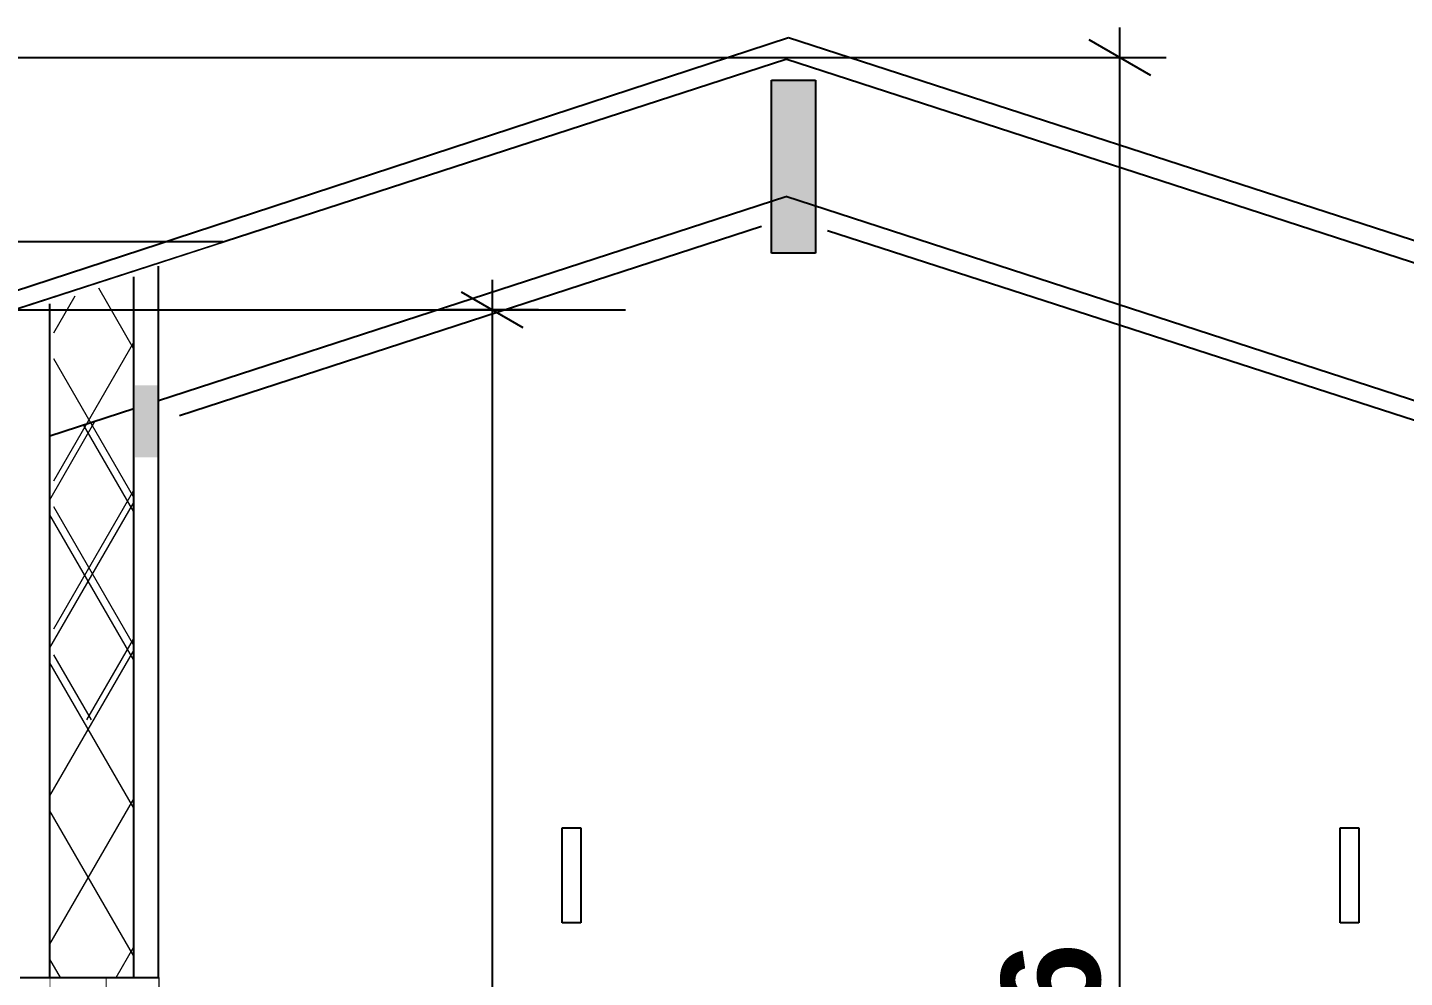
# Model space of a CAD drawing. Header units: millimetres. Extents: x -242231 to 419123, y -2399 to 525285.
# Drawn here: x -218156 to -215368, y 28665 to 30589 of the extents above; entities that cross this region are included whole.
import ezdxf

# ---------------------------------------------------------------- set-up
doc = ezdxf.new("R2010")
doc.units = ezdxf.units.MM
doc.set_wipeout_variables(frame=1)
doc.linetypes.add('Wipeout_Contour', pattern=[1000, 0, -1000])
doc.styles.add('GENERATED_STYLE_1', font='swissb.ttf')

msp = doc.modelspace()

# ---------------------------------------------------------------- hatches: boundary and pattern name
at = {"linetype": 'Continuous', "lineweight": 0}
msp.add_hatch(color=255, dxfattribs=at).paths.add_polyline_path([(-216649.921, 30482.13), (-216560.653, 30482.13), (-216560.653, 30132.298), (-216649.921, 30132.298)], flags=0)

# ---------------------------------------------------------------- linework, layer by layer
at = {"linetype": 'Continuous'}
for p, q in [((-215944.516, 30527.869), (-215944.516, 30588.994)), ((-216615.726, 30568.535), (-212020.66, 29078.131)), ((-215882.016, 30491.785), (-216007.016, 30563.953)), ((-215944.245, 30527.869), (-218264.493, 30527.869)), ((-215850.766, 30527.869), (-216038.266, 30527.869)), ((-215944.516, 26467.467), (-215944.516, 30527.869)), ((-212071.258, 29046.828), (-216621.147, 30525.176)), ((-216649.921, 30482.13), (-216560.653, 30482.13)), ((-216649.921, 30132.298), (-216649.921, 30482.13)), ((-216560.653, 30482.13), (-216560.653, 30132.298)), ((-212153.146, 28794.804), (-216621.147, 30246.546)), ((-216536.754, 30177.657), (-212968.661, 29025.629)), ((-216560.653, 30132.298), (-216649.921, 30132.298)), ((-217215.097, 30017.168), (-217215.097, 30078.293)), ((-217152.597, 29981.084), (-217277.597, 30053.253)), ((-217121.347, 30017.168), (-217308.847, 30017.168)), ((-217215.097, 26466.424), (-217215.097, 30017.168)), ((-217073.948, 28968.223), (-217036.113, 28968.223)), ((-217073.948, 28776.14), (-217073.948, 28968.223)), ((-217036.113, 28968.223), (-217036.113, 28776.14)), ((-215498.322, 28968.223), (-215460.488, 28968.223)), ((-215498.322, 28776.14), (-215498.322, 28968.223)), ((-215460.488, 28968.223), (-215460.488, 28776.14)), ((-217036.113, 28776.14), (-217073.948, 28776.14)), ((-215460.488, 28776.14), (-215498.322, 28776.14)), ((-217891.136, 28665.174), (-217891.136, 26467.467))]:
    msp.add_line(p, q, dxfattribs=at)
at = {"color": 102, "linetype": 'Continuous', "lineweight": 20}
for p, q in [((-218111.136, 28627.174), (-218111.136, 28665.174)), ((-218111.136, 28665.174), (-217996.136, 28665.174)), ((-217996.136, 28615.174), (-217996.136, 28665.174))]:
    msp.add_line(p, q, dxfattribs=at)

# ---------------------------------------------------------------- texts
at = {"insert": (-216184.516, 28268.851), "char_height": 200, "attachment_point": 1, "rotation": 90, "style": 'GENERATED_STYLE_1'}
msp.add_mtext('{406}', dxfattribs=at)

# ---------------------------------------------------------------- wipeouts: each hides what was drawn before it
at = {"color": 254, "linetype": 'Wipeout_Contour', "lineweight": 0, "ltscale": 33691.081772}
msp.add_wipeout([(-219240.377, 29674.638), (-219117.689, 29714.001), (-217760.718, 30154.907), (-226956.216, 30154.907), (-226956.216, 29020.808), (-221251.118, 29020.808), (-221088.109, 29073.772)], dxfattribs=at)

# ---------------------------------------------------------------- next in the draw order: hatches: boundary and pattern name
at = {"linetype": 'Continuous', "lineweight": 0}
msp.add_hatch(color=255, dxfattribs=at).paths.add_polyline_path([(-217938.555, 29718.846), (-217891.136, 29718.846), (-217891.136, 29864.322), (-217938.555, 29864.322)], flags=0)

# ---------------------------------------------------------------- next in the draw order: linework, layer by layer
at = {"linetype": 'Continuous'}
for p, q in [((-221272.079, 29043.751), (-216615.726, 30568.535)), ((-221260.143, 29017.875), (-216621.147, 30525.176)), ((-217891.136, 29833.901), (-216621.147, 30246.546)), ((-217848.413, 29803.121), (-216669.844, 30186.907)), ((-217760.718, 30154.907), (-226956.216, 30154.907)), ((-217941.136, 29504.797), (-217941.136, 30083.983)), ((-217891.136, 28947.302), (-217891.136, 30105.673)), ((-218111.136, 29185.174), (-218111.136, 30029.667)), ((-218584.687, 30017.168), (-216945.263, 30017.168)), ((-218111.136, 29762.419), (-217941.136, 29817.656)), ((-218111.136, 29762.419), (-217941.136, 29817.656))]:
    msp.add_line(p, q, dxfattribs=at)
at = {"color": 1, "linetype": 'Continuous', "lineweight": 0}
for p, q in [((-217941.47, 29938.749), (-218012.117, 30061.113)), ((-218102.846, 29970.917), (-218059.541, 30045.924)), ((-218102.846, 29670.917), (-217941.47, 29950.428)), ((-217941.47, 29638.749), (-218102.846, 29918.261)), ((-218102.846, 29370.917), (-217941.47, 29650.428)), ((-217941.47, 29338.749), (-218102.846, 29618.261)), ((-218035.923, 29186.832), (-217941.47, 29350.428)), ((-218026.966, 29186.832), (-218102.846, 29318.261))]:
    msp.add_line(p, q, dxfattribs=at)

# ---------------------------------------------------------------- next in the draw order: wipeouts: each hides what was drawn before it
at = {"color": 254, "linetype": 'Wipeout_Contour', "lineweight": 0, "ltscale": 49612.615647}
msp.add_wipeout([(-218171.136, 26466.424), (-218111.428, 26466.424), (-218111.428, 26467.467), (-218111.136, 26467.467), (-218111.136, 28527.174), (-218111.136, 28615.174), (-218111.136, 28627.174), (-218111.136, 28665.174), (-218171.136, 28665.174)], dxfattribs=at)
at = {"color": 254, "linetype": 'Wipeout_Contour', "lineweight": 0, "ltscale": 28506.074897}
msp.add_wipeout([(-217996.136, 28615.174), (-217996.136, 26467.467), (-217891.136, 26467.467), (-217891.136, 28665.174), (-217996.136, 28665.174)], dxfattribs=at)

# ---------------------------------------------------------------- next in the draw order: hatches: boundary and pattern name
at = {"linetype": 'Continuous', "lineweight": 0}
h = msp.add_hatch(dxfattribs=at)
h.set_pattern_fill('BATT_INSULATION', color=1, style=0, pattern_type=2)
h.set_pattern_definition([(60, (-223402.72, 26467.47), (-129.9038, 75), []), (120, (-223402.72, 26467.47), (129.9038, 75), [])])
h.paths.add_polyline_path([(-217941.136, 29817.656), (-218111.136, 29762.419), (-218111.136, 28665.174), (-217941.136, 28665.174)], flags=0)

# ---------------------------------------------------------------- next in the draw order: linework, layer by layer
at = {"linetype": 'Continuous'}
for p, q in [((-217891.136, 28665.174), (-217891.136, 29833.901)), ((-217941.136, 28665.174), (-217941.136, 29817.656)), ((-217941.136, 28665.174), (-217941.136, 29817.656)), ((-218111.136, 28665.174), (-218111.136, 29762.419)), ((-218111.136, 28665.174), (-218111.136, 29762.419)), ((-218171.136, 28665.174), (-218111.136, 28665.174)), ((-218111.136, 28665.174), (-217941.136, 28665.174)), ((-217941.136, 28665.174), (-217891.136, 28665.174))]:
    msp.add_line(p, q, dxfattribs=at)

doc.saveas('drawing.dxf')
